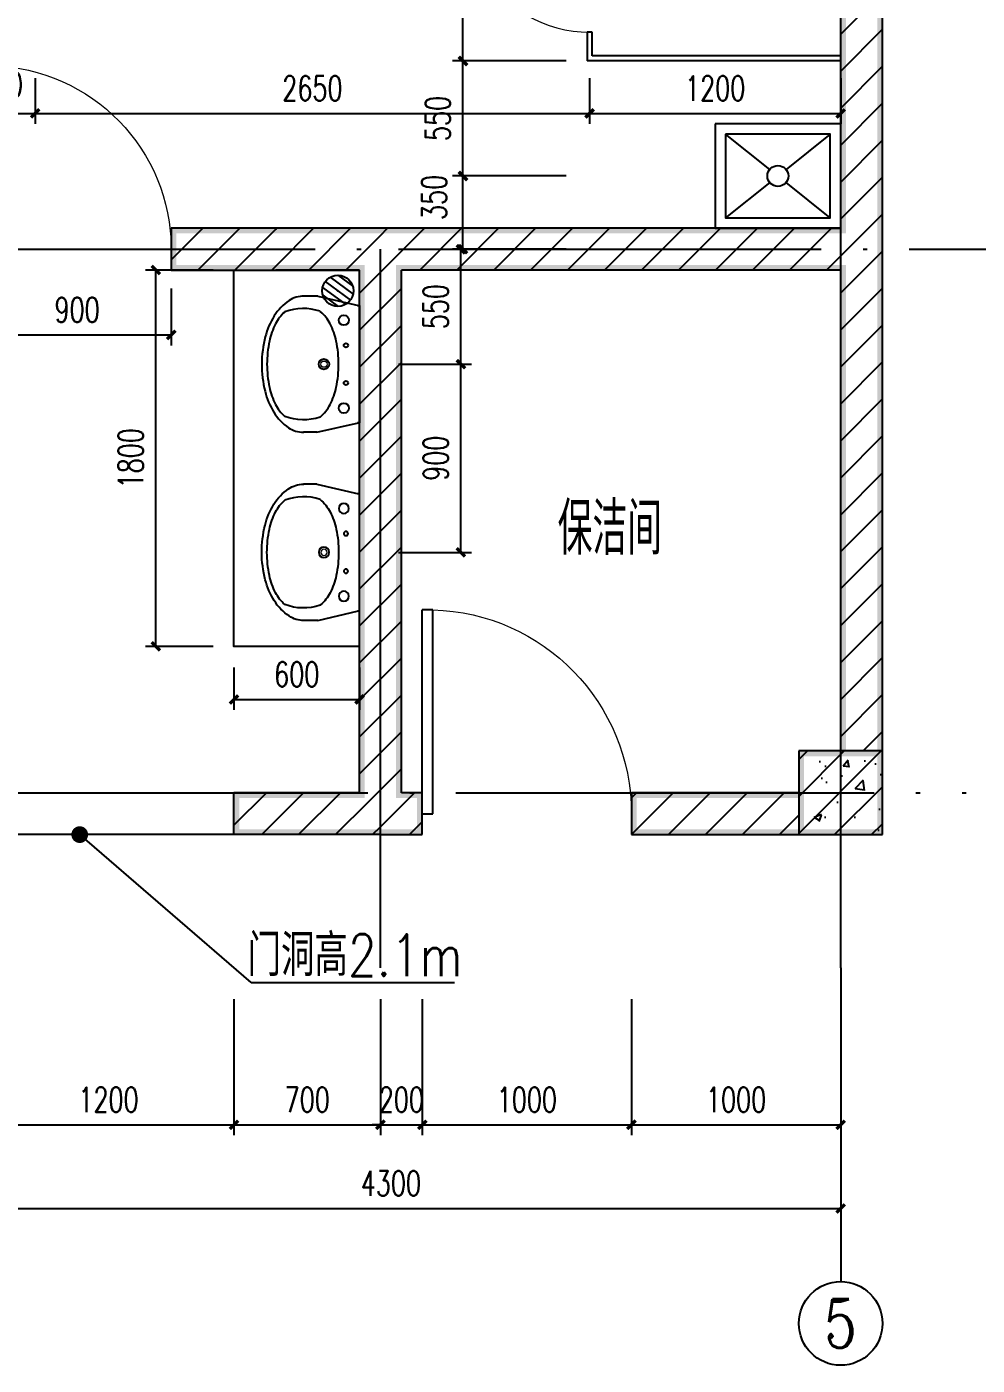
# Model space of a CAD drawing. Extents: x 5904849 to 6011887, y -826029 to -177002.
# Drawn here: x 5935054 to 5939597, y -809598 to -803197 of the extents above; entities that cross this region are included whole.
import ezdxf
from ezdxf.enums import TextEntityAlignment as Align

# ---------------------------------------------------------------- set-up
doc = ezdxf.new("R2010")
doc.units = 0
doc.header["$LTSCALE"] = 1000
doc.header["$MEASUREMENT"] = 0
doc.linetypes.add('DOTE', pattern=[2.4200000000000004, 2, -0.2, 0.02, -0.2])
doc.layers.get('0').update_dxf_attribs({"linetype": 'CONTINUOUS'})
doc.layers.get('Defpoints').update_dxf_attribs({"linetype": 'CONTINUOUS'})
for name, color, linetype in [('AXIS', 3, 'CONTINUOUS'), ('AXIS_TEXT', 7, 'CONTINUOUS'), ('COLUMN', 9, 'CONTINUOUS'), ('DIM_LEAD', 3, 'CONTINUOUS'), ('DOTE', 252, 'CONTINUOUS'), ('LATRINE', 6, 'CONTINUOUS'), ('LVTRY', 6, 'CONTINUOUS'), ('PUB_DIM', 3, 'CONTINUOUS'), ('PUB_HATCH', 8, 'CONTINUOUS'), ('PUB_WALL', 9, 'CONTINUOUS'), ('WALL', 2, 'CONTINUOUS'), ('WINDOW', 4, 'CONTINUOUS'), ('排水', 221, 'CONTINUOUS')]:
    doc.layers.add(name, color=color, linetype=linetype)
doc.styles.add('_HZTXT', font='txt.shx', dxfattribs={"width": 0.8, "bigfont": 'HZTXT.shx'})
doc.styles.add('_TCH_AXIS', font='COMPLEX', dxfattribs={"bigfont": 'GBCBIG'})
doc.styles.add('_TCH_DIM_T3', font='SIMPLEX', dxfattribs={"width": 0.7058823529411765, "bigfont": 'GBCBIG'})
doc.styles.add('COMPLEX', font='COMPLEX')
doc.styles.add('schuco', font='sceie.shx', dxfattribs={"width": 0.7, "bigfont": 'sceic.shx'})
doc.dimstyles.new('_TCH_ARCH&&50', dxfattribs={"dimtxt": 119, "dimasz": 40, "dimexe": 50, "dimexo": 100, "dimgap": 60.5, "dimtad": 1, "dimdec": 0, "dimzin": 0, "dimdsep": 46, "dimtxsty": '_TCH_DIM_T3', "dimblk": 'ARCHTICK', "dimcen": 0.09, "dimclrt": 7, "dimazin": 2, "dimtfac": 1, "dimtdec": 0, "dimtix": 1, "dimtmove": 2, "dimatfit": 3, "dimfxl": 0, "dimtolj": 1, "dimtzin": 0, "dimarcsym": 0})
pattern_1 = [(45, (0, 89.755675), (-88.38838300365748, 88.3883830036575), [])]

# ---------------------------------------------------------------- blocks, each defined once
blk = doc.blocks.new('_ArchTick')
at = {"color": 0, "linetype": 'ByBlock', "const_width": 0.4}
blk.add_lwpolyline([(-0.5, -0.5), (0.5, 0.5)], dxfattribs=at)
blk = doc.blocks.new('*D209')
at = {"layer": 'Defpoints', "color": 0}
for p in [(5936731.153664129, -804810.216337005), (5937128.722319786, -804810.216337005), (5936731.153664012, -805710.2163368419)]:
    blk.add_point(p, dxfattribs=at)
at = {"layer": 'PUB_DIM', "color": 0, "lineweight": -2}
for p, q in [((5936831.153664129, -804810.216337005), (5937178.722319786, -804810.216337005)), ((5937128.722319786, -805710.2163368419), (5937128.722319786, -804810.216337005)), ((5936831.153664012, -805710.2163368419), (5937178.722319786, -805710.2163368419))]:
    blk.add_line(p, q, dxfattribs=at)
at = {"layer": 'PUB_DIM', "color": 0, "lineweight": -2, "xscale": 40, "yscale": 40, "zscale": 40}
for p, rotation in [((5937128.722319786, -804810.216337005), 90), ((5937128.722319786, -805710.2163368419), 270)]:
    blk.add_blockref('_ArchTick', p, dxfattribs=dict(at, rotation=rotation))
at = {"layer": 'PUB_DIM', "color": 7, "insert": (5937008.722319786, -805260.2163369226), "char_height": 119, "attachment_point": 5, "rotation": 90, "style": '_TCH_DIM_T3'}
blk.add_mtext('\\A1;900', dxfattribs=at)
blk = doc.blocks.new('*D210')
at = {"layer": 'Defpoints', "color": 0}
for p in [(5936731.153664201, -804260.2163394224), (5937128.722319881, -804260.2163394224), (5936731.153664129, -804810.216337005)]:
    blk.add_point(p, dxfattribs=at)
at = {"layer": 'PUB_DIM', "color": 0, "lineweight": -2}
for p, q in [((5936831.153664201, -804260.2163394224), (5937178.722319881, -804260.2163394224)), ((5937128.722319881, -804810.216337005), (5937128.722319881, -804260.2163394224)), ((5936831.153664129, -804810.216337005), (5937178.722319881, -804810.216337005))]:
    blk.add_line(p, q, dxfattribs=at)
at = {"layer": 'PUB_DIM', "color": 0, "lineweight": -2, "xscale": 40, "yscale": 40, "zscale": 40}
for p, rotation in [((5937128.722319881, -804260.2163394224), 90), ((5937128.722319881, -804810.216337005), 270)]:
    blk.add_blockref('_ArchTick', p, dxfattribs=dict(at, rotation=rotation))
at = {"layer": 'PUB_DIM', "color": 7, "insert": (5937008.722319881, -804535.2163382127), "char_height": 119, "attachment_point": 5, "rotation": 90, "style": '_TCH_DIM_T3'}
blk.add_mtext('\\A1;550', dxfattribs=at)
blk = doc.blocks.new('*D211')
at = {"layer": 'Defpoints', "color": 0}
for p in [(5935670.670843925, -804360.2163373904), (5936044.208427436, -804360.2163373904), (5936044.208426716, -806160.2163368419)]:
    blk.add_point(p, dxfattribs=at)
at = {"layer": 'PUB_DIM', "color": 0, "lineweight": -2}
for p, q in [((5935944.208427436, -804360.2163373904), (5935620.670843925, -804360.2163373904)), ((5935670.670843925, -806160.2163368419), (5935670.670843925, -804360.2163373904)), ((5935944.208426716, -806160.2163368419), (5935620.670843925, -806160.2163368419))]:
    blk.add_line(p, q, dxfattribs=at)
at = {"layer": 'PUB_DIM', "color": 0, "lineweight": -2, "xscale": 40, "yscale": 40, "zscale": 40}
for p, rotation in [((5935670.670843925, -804360.2163373904), 90), ((5935670.670843925, -806160.2163368419), 270)]:
    blk.add_blockref('_ArchTick', p, dxfattribs=dict(at, rotation=rotation))
at = {"layer": 'PUB_DIM', "color": 7, "insert": (5935550.670843925, -805260.2163371152), "char_height": 119, "attachment_point": 5, "rotation": 90, "style": '_TCH_DIM_T3'}
blk.add_mtext('\\A1;1800', dxfattribs=at)
blk = doc.blocks.new('*D212')
at = {"layer": 'Defpoints', "color": 0}
for p in [(5936044.208426716, -806160.2163368419), (5936644.208426712, -806160.2163368419), (5936644.208426712, -806413.8368799272)]:
    blk.add_point(p, dxfattribs=at)
at = {"layer": 'PUB_DIM', "color": 0, "lineweight": -2}
for p, q in [((5936044.208426716, -806260.2163368419), (5936044.208426716, -806463.8368799272)), ((5936644.208426712, -806260.2163368419), (5936644.208426712, -806463.8368799272)), ((5936044.208426716, -806413.8368799272), (5936644.208426712, -806413.8368799272))]:
    blk.add_line(p, q, dxfattribs=at)
at = {"layer": 'PUB_DIM', "color": 0, "lineweight": -2, "xscale": 40, "yscale": 40, "zscale": 40, "rotation": 180}
blk.add_blockref('_ArchTick', (5936044.208426716, -806413.8368799272), dxfattribs=at)
at = {"layer": 'PUB_DIM', "color": 0, "lineweight": -2, "xscale": 40, "yscale": 40, "zscale": 40}
blk.add_blockref('_ArchTick', (5936644.208426712, -806413.8368799272), dxfattribs=at)
at = {"layer": 'PUB_DIM', "color": 7, "insert": (5936344.208426714, -806293.8368799272), "char_height": 119, "attachment_point": 5, "style": '_TCH_DIM_T3'}
blk.add_mtext('\\A1;600', dxfattribs=at)
blk = doc.blocks.new('*D222')
at = {"layer": 'Defpoints', "color": 0}
for p in [(5937138.779630736, -802460.2163341538), (5937731.708425915, -802460.2163341538), (5937731.708425915, -803360.216334186)]:
    blk.add_point(p, dxfattribs=at)
at = {"layer": 'PUB_DIM', "color": 0, "lineweight": -2}
for p, q in [((5937631.708425915, -802460.2163341538), (5937088.779630736, -802460.2163341538)), ((5937138.779630736, -803360.216334186), (5937138.779630736, -802460.2163341538)), ((5937631.708425915, -803360.216334186), (5937088.779630736, -803360.216334186))]:
    blk.add_line(p, q, dxfattribs=at)
at = {"layer": 'PUB_DIM', "color": 0, "lineweight": -2, "xscale": 40, "yscale": 40, "zscale": 40}
for p, rotation in [((5937138.779630736, -802460.2163341538), 90), ((5937138.779630736, -803360.216334186), 270)]:
    blk.add_blockref('_ArchTick', p, dxfattribs=dict(at, rotation=rotation))
at = {"layer": 'PUB_DIM', "color": 7, "insert": (5937018.779630736, -802910.2163341689), "char_height": 119, "attachment_point": 5, "rotation": 90, "style": '_TCH_DIM_T3'}
blk.add_mtext('\\A1;900', dxfattribs=at)
blk = doc.blocks.new('*D223')
at = {"layer": 'Defpoints', "color": 0}
for p in [(5937138.779630736, -803360.216334186), (5937731.708425915, -803360.216334186), (5937731.708425915, -803910.2163384451)]:
    blk.add_point(p, dxfattribs=at)
at = {"layer": 'PUB_DIM', "color": 0, "lineweight": -2}
for p, q in [((5937631.708425915, -803360.216334186), (5937088.779630736, -803360.216334186)), ((5937138.779630736, -803910.2163384451), (5937138.779630736, -803360.216334186)), ((5937631.708425915, -803910.2163384451), (5937088.779630736, -803910.2163384451))]:
    blk.add_line(p, q, dxfattribs=at)
at = {"layer": 'PUB_DIM', "color": 0, "lineweight": -2, "xscale": 40, "yscale": 40, "zscale": 40}
for p, rotation in [((5937138.779630736, -803360.216334186), 90), ((5937138.779630736, -803910.2163384451), 270)]:
    blk.add_blockref('_ArchTick', p, dxfattribs=dict(at, rotation=rotation))
at = {"layer": 'PUB_DIM', "color": 7, "insert": (5937018.779630736, -803635.2163363147), "char_height": 119, "attachment_point": 5, "rotation": 90, "style": '_TCH_DIM_T3'}
blk.add_mtext('\\A1;550', dxfattribs=at)
blk = doc.blocks.new('*D224')
at = {"layer": 'Defpoints', "color": 0}
for p in [(5937138.779630736, -803910.2163384451), (5937731.708425915, -803910.2163384451), (5937731.708425915, -804260.2163394009)]:
    blk.add_point(p, dxfattribs=at)
at = {"layer": 'PUB_DIM', "color": 0, "lineweight": -2}
for p, q in [((5937631.708425915, -803910.2163384451), (5937088.779630736, -803910.2163384451)), ((5937138.779630736, -804260.2163394009), (5937138.779630736, -803910.2163384451)), ((5937631.708425915, -804260.2163394009), (5937088.779630736, -804260.2163394009))]:
    blk.add_line(p, q, dxfattribs=at)
at = {"layer": 'PUB_DIM', "color": 0, "lineweight": -2, "xscale": 40, "yscale": 40, "zscale": 40}
for p, rotation in [((5937138.779630736, -803910.2163384451), 90), ((5937138.779630736, -804260.2163394009), 270)]:
    blk.add_blockref('_ArchTick', p, dxfattribs=dict(at, rotation=rotation))
at = {"layer": 'PUB_DIM', "color": 7, "insert": (5937001.279630736, -804012.5686277873), "char_height": 119, "attachment_point": 5, "rotation": 90, "style": '_TCH_DIM_T3'}
blk.add_mtext('\\A1;350', dxfattribs=at)
blk = doc.blocks.new('*D225')
at = {"layer": 'Defpoints', "color": 0}
for p in [(5937744.208424116, -803341.9030272904), (5938944.208424116, -803341.9030272904), (5938944.208424116, -803610.7229152153)]:
    blk.add_point(p, dxfattribs=at)
at = {"layer": 'PUB_DIM', "color": 0, "lineweight": -2}
for p, q in [((5937744.208424116, -803441.9030272904), (5937744.208424116, -803660.7229152153)), ((5938944.208424116, -803441.9030272904), (5938944.208424116, -803660.7229152153)), ((5937744.208424116, -803610.7229152153), (5938944.208424116, -803610.7229152153))]:
    blk.add_line(p, q, dxfattribs=at)
at = {"layer": 'PUB_DIM', "color": 0, "lineweight": -2, "xscale": 40, "yscale": 40, "zscale": 40, "rotation": 180}
blk.add_blockref('_ArchTick', (5937744.208424116, -803610.7229152153), dxfattribs=at)
at = {"layer": 'PUB_DIM', "color": 0, "lineweight": -2, "xscale": 40, "yscale": 40, "zscale": 40}
blk.add_blockref('_ArchTick', (5938944.208424116, -803610.7229152153), dxfattribs=at)
at = {"layer": 'PUB_DIM', "color": 7, "insert": (5938344.208424116, -803490.7229152153), "char_height": 119, "attachment_point": 5, "style": '_TCH_DIM_T3'}
blk.add_mtext('\\A1;1200', dxfattribs=at)
blk = doc.blocks.new('*D226')
at = {"layer": 'Defpoints', "color": 0}
for p in [(5935093.821811391, -803341.9030272904), (5937744.208424116, -803341.9030272904), (5937744.208424116, -803610.7229152153)]:
    blk.add_point(p, dxfattribs=at)
at = {"layer": 'PUB_DIM', "color": 0, "lineweight": -2}
for p, q in [((5935093.821811391, -803441.9030272904), (5935093.821811391, -803660.7229152153)), ((5937744.208424116, -803441.9030272904), (5937744.208424116, -803660.7229152153)), ((5935093.821811391, -803610.7229152153), (5937744.208424116, -803610.7229152153))]:
    blk.add_line(p, q, dxfattribs=at)
at = {"layer": 'PUB_DIM', "color": 0, "lineweight": -2, "xscale": 40, "yscale": 40, "zscale": 40, "rotation": 180}
blk.add_blockref('_ArchTick', (5935093.821811391, -803610.7229152153), dxfattribs=at)
at = {"layer": 'PUB_DIM', "color": 0, "lineweight": -2, "xscale": 40, "yscale": 40, "zscale": 40}
blk.add_blockref('_ArchTick', (5937744.208424116, -803610.7229152153), dxfattribs=at)
at = {"layer": 'PUB_DIM', "color": 7, "insert": (5936419.015117753, -803490.7229152153), "char_height": 119, "attachment_point": 5, "style": '_TCH_DIM_T3'}
blk.add_mtext('\\A1;2650', dxfattribs=at)
blk = doc.blocks.new('*D227')
at = {"layer": 'Defpoints', "color": 0}
for p in [(5934744.208427458, -803341.9030272904), (5935093.821811391, -803341.9030272904), (5935093.821811391, -803610.7229152153)]:
    blk.add_point(p, dxfattribs=at)
at = {"layer": 'PUB_DIM', "color": 0, "lineweight": -2}
for p, q in [((5934744.208427458, -803441.9030272904), (5934744.208427458, -803660.7229152153)), ((5935093.821811391, -803441.9030272904), (5935093.821811391, -803660.7229152153)), ((5934744.208427458, -803610.7229152153), (5935093.821811391, -803610.7229152153))]:
    blk.add_line(p, q, dxfattribs=at)
at = {"layer": 'PUB_DIM', "color": 0, "lineweight": -2, "xscale": 40, "yscale": 40, "zscale": 40, "rotation": 180}
blk.add_blockref('_ArchTick', (5934744.208427458, -803610.7229152153), dxfattribs=at)
at = {"layer": 'PUB_DIM', "color": 0, "lineweight": -2, "xscale": 40, "yscale": 40, "zscale": 40}
blk.add_blockref('_ArchTick', (5935093.821811391, -803610.7229152153), dxfattribs=at)
at = {"layer": 'PUB_DIM', "color": 7, "insert": (5934927.446656048, -803473.2229152153), "char_height": 119, "attachment_point": 5, "style": '_TCH_DIM_T3'}
blk.add_mtext('\\A1;350', dxfattribs=at)
blk = doc.blocks.new('*D246')
at = {"layer": 'Defpoints', "color": 0}
for p in [(5934844.20842615, -807747.9763924336), (5936044.208426423, -807747.976393227), (5936044.208426423, -808447.9763871585)]:
    blk.add_point(p, dxfattribs=at)
at = {"layer": 'PUB_DIM', "color": 0, "lineweight": -2}
for p, q in [((5934844.20842615, -807847.9763924336), (5934844.20842615, -808497.9763871585)), ((5936044.208426423, -807847.976393227), (5936044.208426423, -808497.9763871585)), ((5934844.20842615, -808447.9763871585), (5936044.208426423, -808447.9763871585))]:
    blk.add_line(p, q, dxfattribs=at)
at = {"layer": 'PUB_DIM', "color": 0, "lineweight": -2, "xscale": 40, "yscale": 40, "zscale": 40, "rotation": 180}
blk.add_blockref('_ArchTick', (5934844.20842615, -808447.9763871585), dxfattribs=at)
at = {"layer": 'PUB_DIM', "color": 0, "lineweight": -2, "xscale": 40, "yscale": 40, "zscale": 40}
blk.add_blockref('_ArchTick', (5936044.208426423, -808447.9763871585), dxfattribs=at)
at = {"layer": 'PUB_DIM', "color": 7, "insert": (5935444.208426287, -808327.9763871585), "char_height": 119, "attachment_point": 5, "style": '_TCH_DIM_T3'}
blk.add_mtext('\\A1;1200', dxfattribs=at)
blk = doc.blocks.new('*D247')
at = {"layer": 'Defpoints', "color": 0}
for p in [(5936044.208426423, -807747.976393227), (5936744.208426612, -807747.9763936898), (5936744.208426612, -808447.9763877864)]:
    blk.add_point(p, dxfattribs=at)
at = {"layer": 'PUB_DIM', "color": 0, "lineweight": -2}
for p, q in [((5936044.208426423, -807847.976393227), (5936044.208426423, -808497.9763877864)), ((5936744.208426612, -807847.9763936898), (5936744.208426612, -808497.9763877864)), ((5936044.208426423, -808447.9763877864), (5936744.208426612, -808447.9763877864))]:
    blk.add_line(p, q, dxfattribs=at)
at = {"layer": 'PUB_DIM', "color": 0, "lineweight": -2, "xscale": 40, "yscale": 40, "zscale": 40, "rotation": 180}
blk.add_blockref('_ArchTick', (5936044.208426423, -808447.9763877864), dxfattribs=at)
at = {"layer": 'PUB_DIM', "color": 0, "lineweight": -2, "xscale": 40, "yscale": 40, "zscale": 40}
blk.add_blockref('_ArchTick', (5936744.208426612, -808447.9763877864), dxfattribs=at)
at = {"layer": 'PUB_DIM', "color": 7, "insert": (5936394.208426518, -808327.9763877864), "char_height": 119, "attachment_point": 5, "style": '_TCH_DIM_T3'}
blk.add_mtext('\\A1;700', dxfattribs=at)
blk = doc.blocks.new('*D248')
at = {"layer": 'Defpoints', "color": 0}
for p in [(5936744.208426612, -807747.9763936898), (5936944.208431896, -807747.976393822), (5936944.208431896, -808447.976388084)]:
    blk.add_point(p, dxfattribs=at)
at = {"layer": 'PUB_DIM', "color": 0, "lineweight": -2}
for p, q in [((5936744.208426612, -807847.9763936898), (5936744.208426612, -808497.976388084)), ((5936944.208431896, -807847.976393822), (5936944.208431896, -808497.976388084)), ((5936744.208426612, -808447.976388084), (5936704.208426612, -808447.976388084)), ((5936744.208426612, -808447.976388084), (5936944.208431896, -808447.976388084)), ((5936944.208431896, -808447.976388084), (5936984.208431896, -808447.976388084))]:
    blk.add_line(p, q, dxfattribs=at)
at = {"layer": 'PUB_DIM', "color": 0, "lineweight": -2, "xscale": 40, "yscale": 40, "zscale": 40}
blk.add_blockref('_ArchTick', (5936744.208426612, -808447.976388084), dxfattribs=at)
at = {"layer": 'PUB_DIM', "color": 0, "lineweight": -2, "xscale": 40, "yscale": 40, "zscale": 40, "rotation": 180}
blk.add_blockref('_ArchTick', (5936944.208431896, -808447.976388084), dxfattribs=at)
at = {"layer": 'PUB_DIM', "color": 7, "insert": (5936844.208429255, -808327.976388084), "char_height": 119, "attachment_point": 5, "style": '_TCH_DIM_T3'}
blk.add_mtext('\\A1;200', dxfattribs=at)
blk = doc.blocks.new('*D249')
at = {"layer": 'Defpoints', "color": 0}
for p in [(5936944.208431896, -807747.976393822), (5937944.208432158, -807747.9763944831), (5937944.208432158, -808447.9763884807)]:
    blk.add_point(p, dxfattribs=at)
at = {"layer": 'PUB_DIM', "color": 0, "lineweight": -2}
for p, q in [((5936944.208431896, -807847.976393822), (5936944.208431896, -808497.9763884807)), ((5937944.208432158, -807847.9763944831), (5937944.208432158, -808497.9763884807)), ((5936944.208431896, -808447.9763884807), (5937944.208432158, -808447.9763884807))]:
    blk.add_line(p, q, dxfattribs=at)
at = {"layer": 'PUB_DIM', "color": 0, "lineweight": -2, "xscale": 40, "yscale": 40, "zscale": 40, "rotation": 180}
blk.add_blockref('_ArchTick', (5936944.208431896, -808447.9763884807), dxfattribs=at)
at = {"layer": 'PUB_DIM', "color": 0, "lineweight": -2, "xscale": 40, "yscale": 40, "zscale": 40}
blk.add_blockref('_ArchTick', (5937944.208432158, -808447.9763884807), dxfattribs=at)
at = {"layer": 'PUB_DIM', "color": 7, "insert": (5937444.208432027, -808327.9763884807), "char_height": 119, "attachment_point": 5, "style": '_TCH_DIM_T3'}
blk.add_mtext('\\A1;1000', dxfattribs=at)
blk = doc.blocks.new('*D250')
at = {"layer": 'Defpoints', "color": 0}
for p in [(5937944.208432158, -807747.9763944831), (5938944.208426613, -807747.9763951442), (5938944.208426613, -808447.9763891418)]:
    blk.add_point(p, dxfattribs=at)
at = {"layer": 'PUB_DIM', "color": 0, "lineweight": -2}
for p, q in [((5937944.208432158, -807847.9763944831), (5937944.208432158, -808497.9763891418)), ((5938944.208426613, -807847.9763951442), (5938944.208426613, -808497.9763891418)), ((5937944.208432158, -808447.9763891418), (5938944.208426613, -808447.9763891418))]:
    blk.add_line(p, q, dxfattribs=at)
at = {"layer": 'PUB_DIM', "color": 0, "lineweight": -2, "xscale": 40, "yscale": 40, "zscale": 40, "rotation": 180}
blk.add_blockref('_ArchTick', (5937944.208432158, -808447.9763891418), dxfattribs=at)
at = {"layer": 'PUB_DIM', "color": 0, "lineweight": -2, "xscale": 40, "yscale": 40, "zscale": 40}
blk.add_blockref('_ArchTick', (5938944.208426613, -808447.9763891418), dxfattribs=at)
at = {"layer": 'PUB_DIM', "color": 7, "insert": (5938444.208429386, -808327.9763891418), "char_height": 119, "attachment_point": 5, "style": '_TCH_DIM_T3'}
blk.add_mtext('\\A1;1000', dxfattribs=at)
blk = doc.blocks.new('*D252')
at = {"layer": 'AXIS', "color": 0, "lineweight": -2}
for p, q in [((5934644.20842661, -807847.9763971923), (5934644.20842661, -808897.9763878407)), ((5938944.208426989, -807847.9763971925), (5938944.208426989, -808897.9763878407)), ((5934644.20842661, -808847.9763878407), (5938944.208426989, -808847.9763878407))]:
    blk.add_line(p, q, dxfattribs=at)
at = {"layer": 'Defpoints', "color": 0}
for p in [(5934644.20842661, -807747.9763971923), (5938944.208426989, -807747.9763971925), (5938944.208426989, -808847.9763878407)]:
    blk.add_point(p, dxfattribs=at)
at = {"layer": 'AXIS', "color": 0, "lineweight": -2, "xscale": 40, "yscale": 40, "zscale": 40, "rotation": 180}
blk.add_blockref('_ArchTick', (5934644.20842661, -808847.9763878407), dxfattribs=at)
at = {"layer": 'AXIS', "color": 0, "lineweight": -2, "xscale": 40, "yscale": 40, "zscale": 40}
blk.add_blockref('_ArchTick', (5938944.208426989, -808847.9763878407), dxfattribs=at)
at = {"layer": 'AXIS', "color": 7, "insert": (5936794.2084268, -808727.9763878407), "char_height": 119, "attachment_point": 5, "style": '_TCH_DIM_T3'}
blk.add_mtext('\\A1;4300', dxfattribs=at)
blk = doc.blocks.new('*D256')
at = {"layer": 'Defpoints', "color": 0}
for p in [(5934844.208428725, -804348.2665396259), (5935744.208428876, -804348.2665395337), (5935744.208428876, -804670.1070093038)]:
    blk.add_point(p, dxfattribs=at)
at = {"layer": 'PUB_DIM', "color": 0, "lineweight": -2}
for p, q in [((5934844.208428725, -804448.2665396259), (5934844.208428725, -804720.1070093038)), ((5935744.208428876, -804448.2665395337), (5935744.208428876, -804720.1070093038)), ((5934844.208428725, -804670.1070093038), (5935744.208428876, -804670.1070093038))]:
    blk.add_line(p, q, dxfattribs=at)
at = {"layer": 'PUB_DIM', "color": 0, "lineweight": -2, "xscale": 40, "yscale": 40, "zscale": 40, "rotation": 180}
blk.add_blockref('_ArchTick', (5934844.208428725, -804670.1070093038), dxfattribs=at)
at = {"layer": 'PUB_DIM', "color": 0, "lineweight": -2, "xscale": 40, "yscale": 40, "zscale": 40}
blk.add_blockref('_ArchTick', (5935744.208428876, -804670.1070093038), dxfattribs=at)
at = {"layer": 'PUB_DIM', "color": 7, "insert": (5935294.2084288, -804550.1070093038), "char_height": 119, "attachment_point": 5, "style": '_TCH_DIM_T3'}
blk.add_mtext('\\A1;900', dxfattribs=at)
blk = doc.blocks.new('$DorLib2D$00000001')
for p, q in [((0.45, 0.9750000000000001), (0.5000000000000002, 0.9750000000000001)), ((0.45, 0), (0.45, 0.9750000000000001)), ((0.5, 0), (0.5, 0.9750000000000001)), ((0.5, 0), (0.45, 0))]:
    blk.add_line(p, q)
at = {"lineweight": 13}
blk.add_arc((0.475, 0), 0.975, 91.4692835813538, 180, dxfattribs=at)
blk = doc.blocks.new('$plan$00000344')
for p, q in [((-280, -10), (-280, 0)), ((280, 0), (280, -10)), ((-250.5056433758025, -188.9030317685026), (-250.5056433758025, -185.6802697010202)), ((-247.7897820911921, -182.8401157246291), (-250.1659381378457, -184.9292631582935))]:
    blk.add_line(p, q)
for points in [[(-280, 0), (280, 0)], [(-325.6508892814171, -199.5069900706051), (-280, -5)], [(325.7196470476707, -203.679623150008), (280, -5)]]:
    blk.add_lwpolyline(points)
for points in [[(253.0475816802033, -188.2804691079212, 0.09820830243506523), (193.1688142264323, -140.8346282304191, 0.06628655020752823), (110.3513957322097, -111.3619009821798, 0.05242807133200639), (5.684341886080801e-14, -99.75898632568851, 0.05242807133200623), (-110.351395732209, -111.3619009821796, 0.06628655020752873), (-193.1688142264323, -140.834628230419, 0.09387597160402227), (-250.8409032847541, -185.7313891483784, 0.171377175730478)], [(-325.6508892814171, -199.5069900706051, 0.008223360270598503), (-325.7364341085271, -203.6789118161633, 0.1492852629222198)], [(-325.7364341085271, -265.6789118161633, 0.1492852629222198), (-304.3806079413716, -336.6408204226024, 0.1070785342951636), (-230.904903495943, -407.7090984504992, 0.07562500008442274), (-131.0498841262887, -450.4504317036771, 0.06243575474683043), (-0.8124120338861758, -467.3138035618238, 0.06243575474683045), (129.5575588546746, -451.507376452533, 0.07562500008442267), (229.7559793793862, -409.5773992771719, 0.1070785342951638), (303.8057199892309, -339.1074397112891, 0.1492852629222203), (325.7364341085272, -268.3210881838367, 0.005205445689566639), (325.7196470476707, -265.679623150008, 0.08659555624924029)], [(-249.5287737420379, -357.743287390725, 0.09134118956209383), (-193.1688142264323, -401.1653717695809, 0.06628655020752874), (-110.3513957322091, -430.6380990178203, 0.05242807133200617), (0, -442.2410136743115, 0.05242807133200618), (110.3513957322091, -430.6380990178203, 0.06628655020752877), (193.1688142264322, -401.165371769581, 0.09175590019007512), (249.7445037594281, -357.502875476107, 0.1713771757304789)]]:
    blk.add_lwpolyline(points, format="xyb")
at = {"flags": 128}
for points in [[(-253.0475816802033, -188.2804691079212, 0.1725462446217063), (-249.7445037594281, -357.502875476107, 0.7263952009259942)], [(253.0475816802033, -188.2804691079212, -0.1725462446217063), (249.7445037594281, -357.502875476107, -0.7263952009259942)]]:
    blk.add_lwpolyline(points, format="xyb", dxfattribs=at)
for points in [[(-325.7196470476707, -203.679623150008), (-325.7364341085272, -268.3210881838367)], [(325.7196470476707, -203.679623150008), (325.7364341085272, -268.3210881838367)]]:
    blk.add_lwpolyline(points, dxfattribs=at)
for centre, radius in [((-210, -75), 24), ((-210, -75), 24), ((-210, -75), 24), ((-90, -65), 10), ((90, -65), 10), ((210, -75), 24), ((0, -170), 25)]:
    blk.add_circle(centre, radius)
at = {"lineweight": 13}
blk.add_circle((0, -170), 15, dxfattribs=at)
blk.add_arc((-249.5056433758025, -185.6802697010202), 1, 131.3223568947546, 180)
blk = doc.blocks.new('$lvtry$00000171')
at = {"layer": '排水'}
for p, q in [((-74.24621202462731, 10.60660171788186), (-10.60660171788186, 74.24621202462731)), ((-69.81875867368217, -27.39235180270043), (27.39235180242758, 69.81875867368217)), ((-53.03300858900184, -53.03300858886359), (53.03300858900184, 53.03300858886359)), ((-27.39235180242758, -69.81875867368217), (69.81875867368217, 27.39235180270043)), ((10.60660171788186, -74.24621202462731), (74.24621202462731, -10.60660171788186))]:
    blk.add_line(p, q, dxfattribs=at)
blk.add_circle((0, 0), 75, dxfattribs=at)
blk.add_point((0, 0), dxfattribs=at)
blk = doc.blocks.new('_AXISO')
blk.add_circle((0, 0), 0.5)
at = {"layer": 'AXIS_TEXT', "style": 'COMPLEX', "width": 1.041666666666667}
blk.add_attdef('A', text='', height=0.56, dxfattribs=at).set_placement((-0.25, -0.28), (0.25, -0.28), align=Align.FIT)
blk = doc.blocks.new('_LV12')
for p, q in [((-250, -50), (-39.04344047215272, -218.7652476222793)), ((39.04344047215272, -218.7652476222793), (250, -50)), ((-250, -450), (-39.04344047215272, -281.2347523777207)), ((39.04344047215272, -281.2347523777244), (250, -450))]:
    blk.add_line(p, q)
for points in [[(300, -500), (300, 0), (-300, 0), (-300, -500)], [(250, -450), (250, -50), (-250, -50), (-250, -450)]]:
    blk.add_lwpolyline(points, close=True)
blk.add_circle((0, -250), 50)
blk = doc.blocks.new('$TCHSYS$APDOOR2D')
blk.add_line((0.5, 0), (9.094947017729283e-16, 0.8660254037844392))
at = {"lineweight": 13}
blk.add_arc((0.5, 0), 1, 120, 180, dxfattribs=at)

msp = doc.modelspace()

# ---------------------------------------------------------------- hatches: boundary and pattern name
at = {"layer": 'COLUMN', "linetype": 'ByBlock'}
for points in [[(5939144.208426428, -806660.2163374862), (5938744.208426428, -806660.2163374862), (5938769.208426428, -806685.2163374862), (5939119.208426428, -806685.2163374862)], [(5938744.208426428, -806660.2163374862), (5938744.208426428, -807060.2163374862), (5938769.208426428, -807035.2163374862), (5938769.208426428, -806685.2163374862)], [(5939144.208426428, -807060.2163374862), (5939144.208426428, -806660.2163374862), (5939119.208426428, -806685.2163374862), (5939119.208426428, -807035.2163374862)], [(5938744.208426428, -807060.2163374862), (5939144.208426428, -807060.2163374862), (5939119.208426428, -807035.2163374862), (5938769.208426428, -807035.2163374862)]]:
    msp.add_hatch(color=256, dxfattribs=at).paths.add_polyline_path(points)
at = {"layer": 'PUB_HATCH', "linetype": 'ByBlock'}
h = msp.add_hatch(dxfattribs=at)
h.set_pattern_fill('普通砖', color=256, scale=50, style=0)
h.set_pattern_definition(pattern_1)
h.paths.add_polyline_path([(5939144.208426266, -800860.2163374862), (5938944.20842645, -800860.2163374862), (5938944.20842655, -804160.2163386354), (5938969.20842656, -804185.2163383362), (5939010.875093117, -804260.2163396085), (5939144.208426515, -804260.2163388513)])
h = msp.add_hatch(dxfattribs=at)
h.set_pattern_fill('普通砖', color=256, scale=50, style=0)
h.set_pattern_definition(pattern_1)
h.paths.add_polyline_path([(5936244.208426556, -804360.2163381618), (5936244.208426652, -804160.2163388738), (5935744.208429025, -804160.2163387274), (5935744.208428928, -804360.2163377412)])
h = msp.add_hatch(dxfattribs=at)
h.set_pattern_fill('普通砖', color=256, scale=50, style=0)
h.set_pattern_definition(pattern_1)
h.paths.add_polyline_path([(5936744.208437783, -804293.549673773), (5936744.208438957, -804160.2163384779), (5936244.208426604, -804160.216338479), (5936244.208426604, -804360.2163413756), (5936644.208437557, -804360.2163414982), (5936669.208437306, -804335.2163421158)])
h = msp.add_hatch(dxfattribs=at)
h.set_pattern_fill('普通砖', color=256, scale=50, style=0)
h.set_pattern_definition(pattern_1)
h.paths.add_polyline_path([(5939010.875093116, -804260.2163396085), (5938969.20842656, -804185.2163383362), (5938944.20842655, -804160.2163386354), (5936744.208438957, -804160.2163384779), (5936744.208437783, -804293.549673773), (5936819.208436953, -804335.2163412175), (5936844.208436836, -804360.2163413431), (5938944.208426285, -804360.2163413388), (5938969.208426265, -804335.216341213)])
h = msp.add_hatch(dxfattribs=at)
h.set_pattern_fill('普通砖', color=256, scale=50, style=0)
h.set_pattern_definition(pattern_1)
h.paths.add_polyline_path([(5938944.208426355, -806660.2163374862), (5939144.208426588, -806660.2163374862), (5939144.208426515, -804260.2163388513), (5939010.875093116, -804260.2163396085), (5938969.208426265, -804335.216341213), (5938944.208426285, -804360.2163413388)])
h = msp.add_hatch(dxfattribs=at)
h.set_pattern_fill('普通砖', color=256, scale=50, style=0)
h.set_pattern_definition(pattern_1)
h.paths.add_polyline_path([(5936744.208425605, -806926.8830067879), (5936819.208424604, -806885.2163400193), (5936844.208424728, -806860.2163400109), (5936844.208436836, -804360.2163413431), (5936819.208436953, -804335.2163412175), (5936744.208437783, -804293.549673773), (5936669.208437306, -804335.2163421158), (5936644.208437557, -804360.2163414982), (5936644.20842545, -806860.216339531), (5936669.208424957, -806885.2163395055)])
h = msp.add_hatch(dxfattribs=at)
h.set_pattern_fill('钢筋混凝土', color=256, scale=50, style=0)
h.set_pattern_definition([(45, (0, 0), (-88.38834764831843, 88.38834764831844), []), (49.99999999999999, (0, 0), (358.6300913003767, -31.37606749129755), [37.5, -412.5]), (355, (0, 0), (-69.3756668065, 376.0960668500059), [30, -330]), (100.4514, (29.88584, -2.61467), (289.2546908570108, 344.7197710304768), [31.870095, -350.571056]), (46.18420000000002, (0, 100), (533.6205243128222, -82.75950716450905), [56.24999999999999, -618.7499999999999]), (96.6356, (44.4683725, 93.1033465), (467.3313527743517, 487.0589354502209), [47.805144, -525.8565]), (351.1842, (0, 100), (467.3309725668136, 487.0593004626623), [45, -495]), (21, (50, 75), (298.4535260592309, -201.3094453326694), [37.5, -412.5]), (326.0000000000001, (50, 75), (121.6576659607909, 362.5750225234265), [30, -330]), (71.4514, (74.8711165, 58.224197), (420.111314290745, 161.2652483549762), [31.870095, -350.571056]), (37.50000000000001, (0, 0), (6.079927658645334, 166.4469269156558), [0, -326, 0, -335, 0, -331.25]), (7.499999999999999, (0, 0), (131.5347687210743, 197.2058559411801), [0, -191, 0, -318.5, 0, -126.25]), (327.5, (-111.5, 0), (266.9112180862045, -11.27743586718988), [0, -125, 0, -390, 0, -517.5]), (317.5, (-161.5, 0), (291.5930846711931, 50.05249116615887), [0, -162.5, 0, -259, 0, -367.5])])
h.paths.add_polyline_path([(5938744.208426428, -807060.2163374862), (5939144.208426428, -807060.2163374862), (5939144.208426428, -806660.2163374862), (5938744.208426428, -806660.2163374862)])
h = msp.add_hatch(dxfattribs=at)
h.set_pattern_fill('普通砖', color=256, scale=50, style=0)
h.set_pattern_definition(pattern_1)
h.paths.add_polyline_path([(5936744.208425548, -806926.8830067879), (5936669.208424957, -806885.2163395055), (5936644.20842545, -806860.216339531), (5936044.208426604, -806860.2163408482), (5936044.208426876, -807060.2163417723), (5936744.208426638, -807060.2163408216)])
h = msp.add_hatch(dxfattribs=at)
h.set_pattern_fill('普通砖', color=256, scale=50, style=0)
h.set_pattern_definition(pattern_1)
h.paths.add_polyline_path([(5936744.208425607, -806926.8830067879), (5936744.208426463, -807060.2163408216), (5936944.208432784, -807060.2163403762), (5936944.208432687, -806860.2163400707), (5936844.208424728, -806860.2163400109), (5936819.208424604, -806885.2163400193)])
h = msp.add_hatch(dxfattribs=at)
h.set_pattern_fill('普通砖', color=256, scale=50, style=0)
h.set_pattern_definition(pattern_1)
h.paths.add_polyline_path([(5938744.208426428, -807060.2163374862), (5938744.208426428, -806860.2163391052), (5937944.208431729, -806860.2163395826), (5937944.208431826, -807060.2163398882)])
at = {"layer": 'PUB_WALL', "linetype": 'ByBlock'}
for points in [[(5938969.208426236, -800860.2163374862), (5938944.20842645, -800860.2163374862), (5938944.20842655, -804160.2163386354), (5938969.20842656, -804185.2163383362)], [(5939144.208426266, -800860.2163374862), (5939119.208426258, -800860.2163374862), (5939119.208426515, -804260.216338852), (5939144.208426515, -804260.2163388513)], [(5936244.208426652, -804160.2163388738), (5935744.208429025, -804160.2163387274), (5935769.208429013, -804185.2163387274), (5936244.20842664, -804185.2163388738)], [(5935744.208429025, -804160.2163387274), (5935744.208428928, -804360.2163377412), (5935769.20842894, -804335.2163377623), (5935769.208429013, -804185.2163387274)], [(5936744.208438957, -804160.2163384779), (5936244.208426604, -804160.216338479), (5936244.208426604, -804185.216338479), (5936744.208438957, -804185.2163384779)], [(5938944.20842655, -804160.2163386354), (5936744.208438957, -804160.2163384779), (5936744.208438957, -804185.2163384779), (5938969.20842656, -804185.2163383362)], [(5939119.208426588, -806660.2163374862), (5939144.208426588, -806660.2163374862), (5939144.208426515, -804260.2163388513), (5939119.208426515, -804260.216338852)], [(5935744.208428928, -804360.2163377412), (5936244.208426556, -804360.2163381618), (5936244.208426568, -804335.2163381618), (5935769.20842894, -804335.2163377623)], [(5936644.208437557, -804360.2163414982), (5936244.208426604, -804360.2163413756), (5936244.208426604, -804335.2163413756), (5936669.208437306, -804335.2163421158)], [(5936644.20842545, -806860.216339531), (5936644.208437557, -804360.2163414982), (5936669.208437306, -804335.2163421158), (5936669.208424957, -806885.2163395055)], [(5936844.208424728, -806860.2163400109), (5936844.208436836, -804360.2163413431), (5936819.208436953, -804335.2163412175), (5936819.208424604, -806885.2163400193)], [(5938944.208426285, -804360.2163413388), (5936844.208436836, -804360.2163413431), (5936819.208436953, -804335.2163412175), (5938969.208426265, -804335.216341213)], [(5938944.208426355, -806660.2163374862), (5938969.20842639, -806660.2163374862), (5938969.208426265, -804335.216341213), (5938944.208426285, -804360.2163413388)], [(5936644.20842545, -806860.216339531), (5936044.208426604, -806860.2163408482), (5936044.208426638, -806885.2163408482), (5936669.208424957, -806885.2163395055)], [(5936044.208426876, -807060.2163417723), (5936044.208426604, -806860.2163408482), (5936069.208426604, -806860.2163408143), (5936069.208426876, -807060.2163417384)], [(5936944.208432687, -806860.2163400707), (5936844.208424728, -806860.2163400109), (5936819.208424604, -806885.2163400193), (5936919.208432273, -806885.2163435594)], [(5936944.208432784, -807060.2163403762), (5936944.208432687, -806860.2163400707), (5936919.208432273, -806885.2163435594), (5936919.208432347, -807035.216340802)], [(5938744.208426428, -806885.216339108), (5938744.208426428, -806860.2163391052), (5937944.208431729, -806860.2163395826), (5937969.208431741, -806885.2163395826)], [(5937944.208431729, -806860.2163395826), (5937944.208431826, -807060.2163398882), (5937969.208431814, -807035.2163398847), (5937969.208431741, -806885.2163395826)], [(5936744.208426638, -807060.2163408216), (5936044.208426876, -807060.2163417723), (5936044.208426842, -807035.2163417723), (5936744.208426603, -807035.2163408216)], [(5936744.208426463, -807060.2163408216), (5936944.208432784, -807060.2163403762), (5936919.208432347, -807035.216340802), (5936744.208426451, -807035.2163408216)], [(5938744.208426428, -807060.2163374862), (5938744.208426428, -807035.216339776), (5937969.208431814, -807035.2163398847), (5937944.208431826, -807060.2163398882)]]:
    msp.add_hatch(color=256, dxfattribs=at).paths.add_polyline_path(points)

# ---------------------------------------------------------------- linework, layer by layer
at = {"layer": 'AXIS', "color": 0}
msp.add_line((5938944.208426615, -807697.9763878408), (5938944.208426615, -809197.9763878408), dxfattribs=at)
at = {"layer": 'COLUMN', "linetype": 'ByBlock'}
for p, q in [((5939144.208426428, -806660.2163374862), (5938744.208426428, -806660.2163374862)), ((5938744.208426428, -806660.2163374862), (5938744.208426428, -807060.2163374862)), ((5939144.208426428, -807060.2163374862), (5939144.208426428, -806660.2163374862)), ((5938744.208426428, -807060.2163374862), (5939144.208426428, -807060.2163374862))]:
    msp.add_line(p, q, dxfattribs=at)
at = {"layer": 'DIM_LEAD', "const_width": 40}
msp.add_lwpolyline([(5935298.626900902, -807041.950121535, 1), (5935314.917426651, -807078.4825560367, 1)], format="xyb", close=True, dxfattribs=at)
at = {"layer": 'DOTE', "linetype": 'DOTE'}
for p, q in [((5938944.208426611, -807697.9763878407), (5938944.208426611, -800060.2163388571)), ((5929591.479370127, -804260.216339401), (5939696.937480449, -804260.216339401)), ((5929844.208429886, -806860.2163388571), (5939544.20842306, -806860.2163388572))]:
    msp.add_line(p, q, dxfattribs=at)
at = {"layer": 'DOTE', "linetype": 'ByBlock'}
msp.add_line((5936744.208426611, -807697.9763878407), (5936744.208426611, -804260.2163388571), dxfattribs=at)
at = {"layer": 'LATRINE'}
for p, q in [((5937731.70841804, -803222.7162959682), (5937731.708425915, -803360.2163341861)), ((5937756.708426079, -803222.7162959682), (5937731.70841804, -803222.7162959682)), ((5937756.708425915, -803335.2163341852), (5937756.708426079, -803222.7162959682)), ((5938944.208424116, -803310.2163352125), (5938944.208424116, -803285.2163352125)), ((5938944.208426295, -803360.2163352125), (5937731.708425915, -803360.2163341861)), ((5938944.208426295, -803335.2163352125), (5937756.708425915, -803335.2163341852))]:
    msp.add_line(p, q, dxfattribs=at)
msp.add_lwpolyline([(5936644.208413643, -806160.2163410191), (5936044.208413646, -806160.2163410191), (5936044.208413643, -804360.2163411824), (5936644.208413643, -804360.2163411824)], dxfattribs=at)
at = {"layer": 'PUB_DIM'}
for q in [(5935306.772163777, -807060.2163387858), (5937098.838687846, -807767.653530532)]:
    msp.add_line((5936126.53631572, -807767.653530532), q, dxfattribs=at)
at = {"layer": 'WALL', "linetype": 'ByBlock'}
for p, q in [((5938944.20842655, -804160.2163386354), (5938944.208426327, -800860.2163378906)), ((5939144.208426515, -804260.2163388513), (5939144.208426205, -800860.2163378906)), ((5936244.208426652, -804160.2163388738), (5935744.208429025, -804160.2163387274)), ((5935744.208429025, -804160.2163387274), (5935744.208428928, -804360.2163377412)), ((5936744.208438957, -804160.2163384779), (5936244.208426604, -804160.216338479)), ((5938944.20842655, -804160.2163386354), (5936744.208438957, -804160.2163384779)), ((5939144.208426572, -806660.2163354493), (5939144.208426515, -804260.2163388513)), ((5935744.208428928, -804360.2163377412), (5936244.208426556, -804360.2163381618)), ((5936644.208437557, -804360.2163414982), (5936244.208426604, -804360.2163413756)), ((5936644.20842545, -806860.216339531), (5936644.208437557, -804360.2163414982)), ((5936844.208424728, -806860.2163400109), (5936844.208436836, -804360.2163413431)), ((5938944.208426285, -804360.2163413388), (5936844.208436836, -804360.2163413431)), ((5938944.208426362, -806660.2163354493), (5938944.208426285, -804360.2163413388)), ((5936644.20842545, -806860.216339531), (5936044.208426604, -806860.2163408482)), ((5936044.208426876, -807060.2163417723), (5936044.208426604, -806860.2163408482)), ((5936944.208432687, -806860.2163400707), (5936844.208424728, -806860.2163400109)), ((5936944.208432784, -807060.2163403762), (5936944.208432687, -806860.2163400707)), ((5938744.208425293, -806860.2163394087), (5937944.208431729, -806860.2163395826)), ((5937944.208431729, -806860.2163395826), (5937944.208431826, -807060.2163398882)), ((5936744.208426638, -807060.2163408216), (5936044.208426876, -807060.2163417723)), ((5936744.208426463, -807060.2163408216), (5936944.208432784, -807060.2163403762)), ((5937944.208431826, -807060.2163398882), (5938744.208425293, -807060.2163396154))]:
    msp.add_line(p, q, dxfattribs=at)
at = {"layer": 'WINDOW'}
for p, q in [((5934844.208426604, -806860.2163408482), (5936044.208426604, -806860.2163408482)), ((5936044.208426604, -807060.2163408482), (5934844.208426604, -807060.2163408482))]:
    msp.add_line(p, q, dxfattribs=at)

# ---------------------------------------------------------------- block references
at = {"layer": 'AXIS', "color": 0}
ref = msp.add_blockref('_AXISO', (5938944.208426615, -809397.9763878408), dxfattribs=dict(at, xscale=400, yscale=400, zscale=400))
ref.add_attrib('A', '5', dxfattribs={"layer": 'AXIS_TEXT', "color": 0, "height": 232.9740824145962, "style": '_TCH_AXIS'}).set_placement((5938866.550399143, -809514.4634290481), (5939021.866454087, -809514.4634290481), align=Align.FIT)
at = {"layer": 'LATRINE', "xscale": -600, "yscale": -600, "zscale": 25, "rotation": 270}
msp.add_blockref('$TCHSYS$APDOOR2D', (5937744.208426347, -802922.7163350485), dxfattribs=at)
at = {"layer": 'LATRINE', "xscale": -1, "yscale": -1, "rotation": 90}
msp.add_blockref('$plan$00000344', (5936644.208413643, -804810.2163411824), dxfattribs=at)
at = {"layer": 'LATRINE', "xscale": -1, "rotation": 270}
msp.add_blockref('$plan$00000344', (5936644.208413525, -805710.2163410191), dxfattribs=at)
at = {"layer": 'LVTRY', "rotation": 180}
msp.add_blockref('_LV12', (5938644.208424863, -804160.2163384452), dxfattribs=at)
at = {"layer": 'LVTRY', "xscale": -1, "yscale": -1, "rotation": 98.65450345567174}
msp.add_blockref('$lvtry$00000171', (5936540.764758607, -804459.287239871), dxfattribs=at)
at = {"layer": 'WINDOW', "linetype": 'ByBlock'}
for p, xscale, yscale, zscale, rotation in [((5935294.208428842, -804260.2163380561), 900, -900, 900, 179.9999999721523), ((5937444.208432275, -806960.2163400179), 1000, -1000, 1000, 180.0000000279629)]:
    msp.add_blockref('$DorLib2D$00000001', p, dxfattribs=dict(at, xscale=xscale, yscale=yscale, zscale=zscale, rotation=rotation))

# ---------------------------------------------------------------- texts
at = {"style": 'schuco', "width": 0.7}
msp.add_text('保洁间', height=250, dxfattribs=at).set_placement((5937591.370322241, -805721.7820545912))
at = {"layer": 'PUB_DIM', "style": '_HZTXT', "width": 0.8}
msp.add_text('门洞高2.1m', height=200, dxfattribs=at).set_placement((5936108.872659802, -807736.8761116213))

# ---------------------------------------------------------------- dimensions: what is measured, and where the dimension line sits
at = {"layer": 'AXIS', "color": 0}
dim = msp.add_aligned_dim(p1=(5934644.20842661, -807747.9763971923), p2=(5938944.208426989, -807747.9763971925), distance=-1099.9999906482408, dimstyle='_TCH_ARCH&&50', dxfattribs=at)
dim.commit()
dim.dimension.update_dxf_attribs({"geometry": '*D252', "text_midpoint": (5936794.2084268, -808727.9763878407)})
at = {"layer": 'PUB_DIM', "color": 0}
for p1, p2, distance, picture, middle in [((5937731.708425915, -803360.216334186), (5937731.708425915, -802460.2163341538), 592.9287951784208, '*D222', (5937018.779630736, -802910.2163341689)), ((5935093.821811391, -803341.9030272904), (5937744.208424116, -803341.9030272904), -268.8198879249394, '*D226', (5936419.015117753, -803490.7229152153)), ((5937731.708425915, -803910.2163384451), (5937731.708425915, -803360.216334186), 592.9287951784208, '*D223', (5937018.779630736, -803635.2163363147)), ((5937744.208424116, -803341.9030272904), (5938944.208424116, -803341.9030272904), -268.8198879249394, '*D225', (5938344.208424116, -803490.7229152153)), ((5936731.153664129, -804810.216337005), (5936731.153664201, -804260.2163394224), -397.56865568086505, '*D210', (5937008.722319881, -804535.2163382127)), ((5936044.208426716, -806160.2163368419), (5936044.208427436, -804360.2163373904), 373.53758351039136, '*D211', (5935550.670843925, -805260.2163371152)), ((5934844.208428725, -804348.2665396259), (5935744.208428876, -804348.2665395337), -321.840469770017, '*D256', (5935294.2084288, -804550.1070093038)), ((5936731.153664012, -805710.2163368419), (5936731.153664129, -804810.216337005), -397.568655657582, '*D209', (5937008.722319786, -805260.2163369226)), ((5936044.208426716, -806160.2163368419), (5936644.208426712, -806160.2163368419), -253.62054308527152, '*D212', (5936344.208426714, -806293.8368799272)), ((5934844.20842615, -807747.9763924336), (5936044.208426423, -807747.976393227), -699.9999939315021, '*D246', (5935444.208426287, -808327.9763871585)), ((5936044.208426423, -807747.976393227), (5936744.208426612, -807747.9763936898), -699.9999940966954, '*D247', (5936394.208426518, -808327.9763877864)), ((5936744.208426612, -807747.9763936898), (5936944.208431896, -807747.976393822), -699.9999942620052, '*D248', (5936844.208429255, -808327.976388084)), ((5936944.208431896, -807747.976393822), (5937944.208432158, -807747.9763944831), -699.999993997626, '*D249', (5937444.208432027, -808327.9763884807)), ((5937944.208432158, -807747.9763944831), (5938944.208426613, -807747.9763951442), -699.9999939975096, '*D250', (5938444.208429386, -808327.9763891418))]:
    dim = msp.add_aligned_dim(p1=p1, p2=p2, distance=distance, dimstyle='_TCH_ARCH&&50', dxfattribs=at)
    dim.commit()
    dim.dimension.update_dxf_attribs({"geometry": picture, "text_midpoint": middle})
for base, p1, p2, angle, picture, middle in [((5935093.821811391, -803610.7229152153), (5934744.208427458, -803341.9030272904), (5935093.821811391, -803341.9030272904), 0, '*D227', (5934927.446656048, -803473.2229152153)), ((5937138.779630736, -803910.2163384451), (5937731.708425915, -804260.2163394009), (5937731.708425915, -803910.2163384451), 90, '*D224', (5937001.279630736, -804012.5686277873))]:
    dim = msp.add_linear_dim(base=base, p1=p1, p2=p2, angle=angle, dimstyle='_TCH_ARCH&&50', dxfattribs=at)
    dim.commit()
    dim.dimension.update_dxf_attribs({"geometry": picture, "text_midpoint": middle, "dimtype": 129})

doc.saveas('drawing.dxf')
